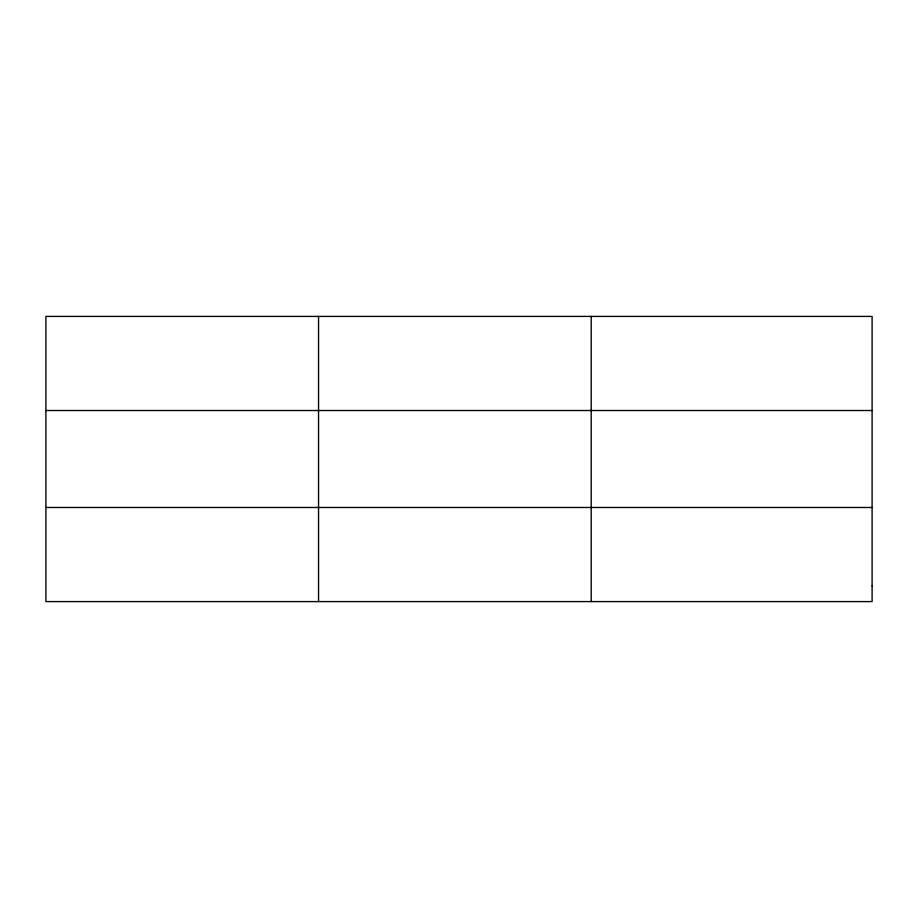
<?xml version="1.0" encoding="UTF-8"?>
<svg xmlns="http://www.w3.org/2000/svg" width="918" height="918" viewBox="0 0 918 918"><rect width="100%" height="100%" fill="white"/><g stroke="black" fill="none" stroke-linecap="round" stroke-linejoin="round"><path stroke-width="1.38" d="M318.546 601.588L318.546 316.412M591.192 601.588L591.192 316.412M45.9 410.518L872.1 410.518M45.9 507.482L872.1 507.482M872.1 585.902L872.1 601.588L45.9 601.588L45.9 316.412L872.1 316.412L872.1 585.902"/></g></svg>
